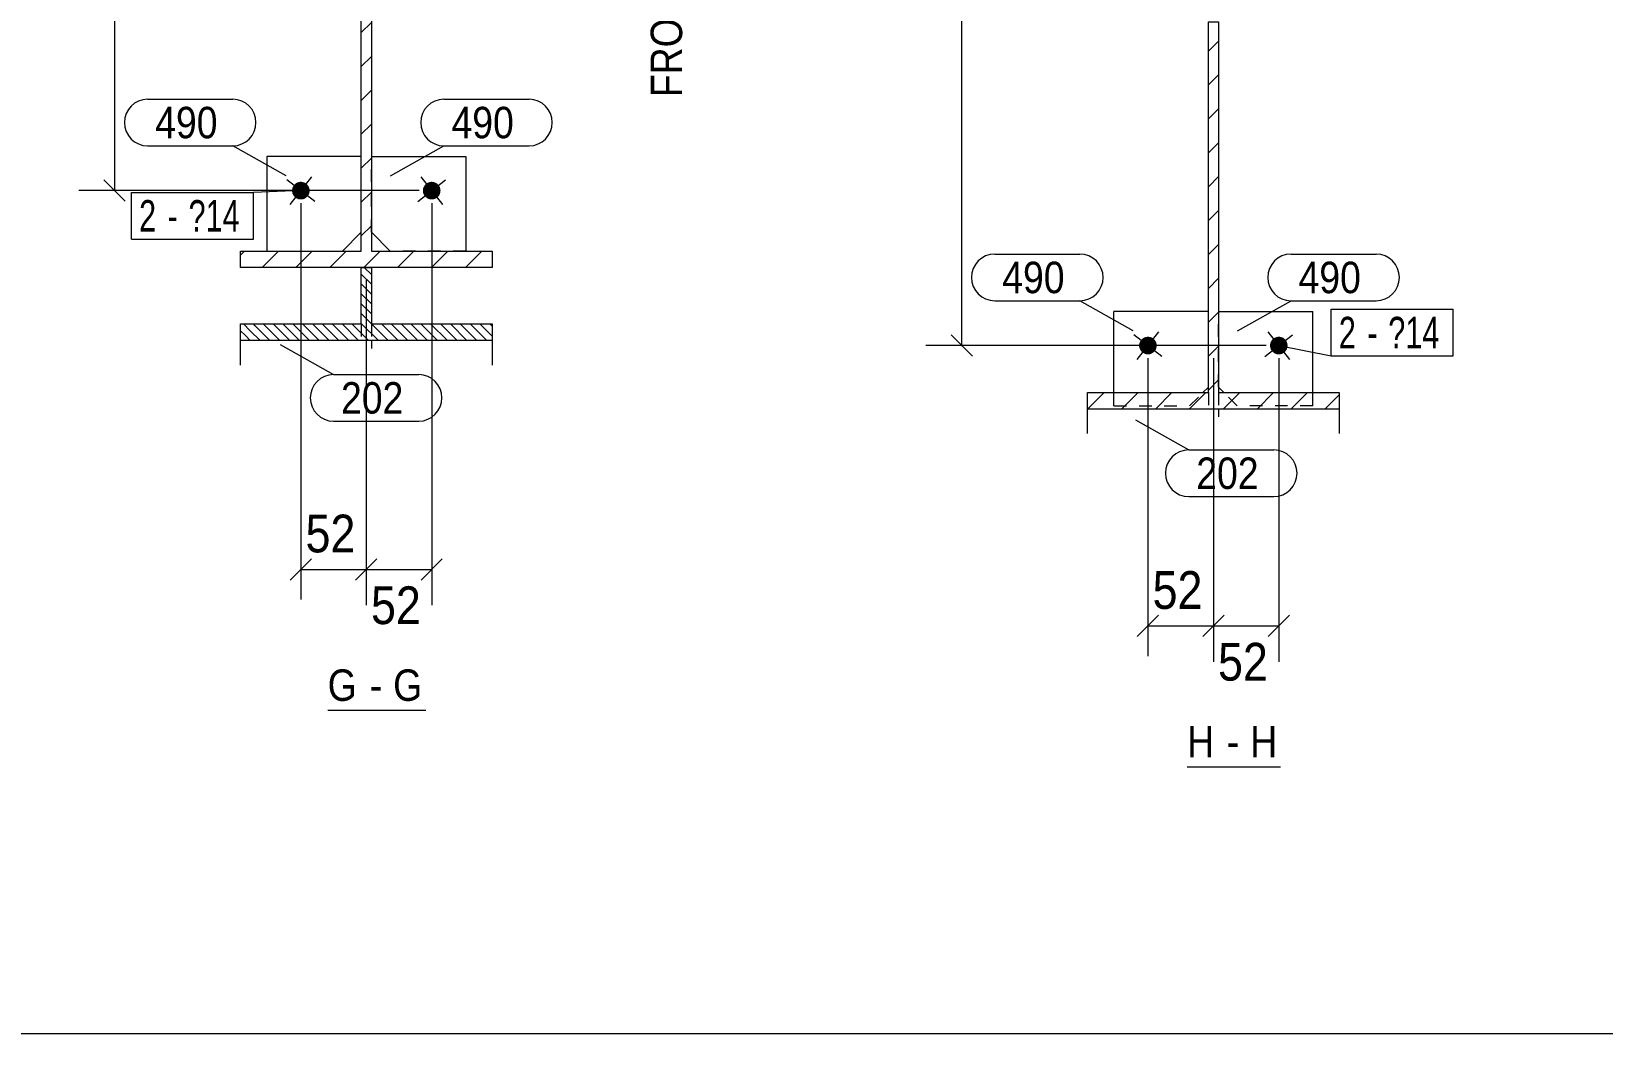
# Model space of a CAD drawing. Header units: millimetres. Extents: x 2 to 825, y 1 to 579.
# Drawn here: x 502.9 to 627.8, y 5 to 84.6 of the extents above; entities that cross this region are included whole.
import ezdxf

# ---------------------------------------------------------------- set-up
doc = ezdxf.new("R2010")
doc.units = ezdxf.units.MM
doc.linetypes.add('XKITLINE00', pattern=[0])
doc.linetypes.add('XKITLINE01', pattern=[4, 1, -1, 1, -1])
for name, color, linetype, lineweight in [('Bolt', 3, 'Continuous', 0), ('BoltMark', 7, 'Continuous', 0), ('Dimensions', 7, 'Continuous', 0), ('DrawingSheet', 5, 'Continuous', 0), ('OtherObjectType', 7, 'Continuous', 0), ('Part', 2, 'Continuous', 0), ('PartMark', 7, 'Continuous', 0)]:
    doc.layers.add(name, color=color, linetype=linetype, lineweight=lineweight)
doc.styles.add('ARIAL', font='ARIAL.TTF')
doc.styles.add('ARIAL_NARROW', font='ARIALN.TTF')

# ---------------------------------------------------------------- blocks, each defined once
blk = doc.blocks.new('*A2')
at = {"layer": 'Part', "color": 7, "linetype": 'XKITLINE00', "lineweight": 0}
for p, q in [((597.22, 83.88), (596.42, 83.08)), ((597.22, 81.19), (596.42, 80.39)), ((597.22, 78.49), (596.42, 77.69)), ((597.22, 75.8), (596.42, 75)), ((597.22, 73.1), (596.42, 72.3)), ((597.22, 70.41), (596.42, 69.61)), ((597.22, 67.72), (596.42, 66.92)), ((597.22, 65.02), (596.42, 64.22)), ((597.22, 62.33), (596.42, 61.53)), ((597.22, 59.63), (596.42, 58.83)), ((597.22, 56.94), (596.42, 56.14)), ((588.14, 55.95), (586.82, 54.62)), ((590.84, 55.95), (589.51, 54.62)), ((593.53, 55.95), (592.21, 54.62)), ((596.23, 55.95), (594.9, 54.62)), ((598.92, 55.95), (597.6, 54.62)), ((601.61, 55.95), (600.29, 54.62)), ((604.31, 55.95), (602.98, 54.62)), ((606.82, 55.76), (605.68, 54.62))]:
    blk.add_line(p, q, dxfattribs=at)
blk = doc.blocks.new('*A4')
at = {"layer": 'Part', "color": 7, "linetype": 'XKITLINE00', "lineweight": 0}
for p, q in [((519.5, 104.59), (520.8, 105.89)), ((522.19, 104.59), (523.49, 105.89)), ((524.88, 104.59), (526.18, 105.89)), ((527.58, 104.59), (528.88, 105.89)), ((530.27, 104.59), (531.57, 105.89)), ((532.97, 104.59), (534.27, 105.89)), ((535.66, 104.59), (536.96, 105.89)), ((538.35, 104.59), (539.5, 105.73)), ((519.5, 104.59), (519.5, 104.59)), ((529.1, 103.41), (529.9, 104.21)), ((529.1, 100.72), (529.9, 101.52)), ((529.1, 98.02), (529.9, 98.82)), ((529.1, 95.33), (529.9, 96.13)), ((529.1, 92.64), (529.9, 93.44)), ((529.1, 89.94), (529.9, 90.74)), ((529.1, 87.25), (529.9, 88.05)), ((529.1, 84.55), (529.9, 85.35)), ((529.1, 81.86), (529.9, 82.66)), ((529.1, 79.16), (529.9, 79.96)), ((529.1, 76.47), (529.9, 77.27)), ((529.1, 73.78), (529.9, 74.58)), ((529.1, 71.08), (529.9, 71.88)), ((529.1, 68.39), (529.9, 69.19)), ((519.5, 66.87), (519.81, 67.19)), ((521.21, 65.89), (522.51, 67.19)), ((523.9, 65.89), (525.2, 67.19)), ((526.6, 65.89), (527.9, 67.19)), ((529.29, 65.89), (530.59, 67.19)), ((531.98, 65.89), (533.28, 67.19)), ((534.68, 65.89), (535.98, 67.19)), ((537.37, 65.89), (538.67, 67.19))]:
    blk.add_line(p, q, dxfattribs=at)
blk = doc.blocks.new('*A5')
at = {"layer": 'Part', "color": 7, "linetype": 'XKITLINE00', "lineweight": 0}
for p, q in [((529.9, 64.55), (529.1, 65.35)), ((529.9, 65.33), (529.34, 65.89)), ((529.9, 63.77), (529.1, 64.57)), ((529.9, 62.98), (529.1, 63.78)), ((529.9, 62.2), (529.1, 63)), ((520.28, 60.86), (519.74, 61.4)), ((520.67, 61.25), (520.52, 61.4)), ((521.84, 60.08), (520.67, 61.25)), ((522.63, 60.08), (521.3, 61.4)), ((523.41, 60.08), (522.09, 61.4)), ((524.19, 60.08), (522.87, 61.4)), ((524.98, 60.08), (523.65, 61.4)), ((525.76, 60.08), (524.43, 61.4)), ((526.54, 60.08), (525.22, 61.4)), ((527.32, 60.08), (526, 61.4)), ((528.11, 60.08), (526.78, 61.4)), ((528.89, 60.08), (527.57, 61.4)), ((529.67, 60.08), (528.35, 61.4)), ((531.24, 60.08), (529.1, 62.22)), ((530.46, 60.08), (529.1, 61.44)), ((532.02, 60.08), (530.7, 61.4)), ((532.8, 60.08), (531.48, 61.4)), ((533.59, 60.08), (532.26, 61.4)), ((534.37, 60.08), (533.05, 61.4)), ((535.15, 60.08), (533.83, 61.4)), ((535.94, 60.08), (534.61, 61.4)), ((536.72, 60.08), (535.39, 61.4)), ((537.5, 60.08), (536.18, 61.4)), ((538.28, 60.08), (536.96, 61.4)), ((539.07, 60.08), (537.74, 61.4)), ((539.5, 60.43), (538.53, 61.4)), ((539.5, 61.21), (539.31, 61.4)), ((519.89, 60.47), (519.5, 60.86)), ((520.28, 60.08), (519.89, 60.47)), ((521.06, 60.08), (520.28, 60.86))]:
    blk.add_line(p, q, dxfattribs=at)
blk = doc.blocks.new('*A114')
at = {"layer": 'Bolt'}
blk.add_hatch(color=3, dxfattribs=at).paths.add_polyline_path([(601.62, 60.25), (601.65, 60.27), (601.68, 60.29), (601.71, 60.3), (601.74, 60.32), (601.77, 60.33), (601.8, 60.34), (601.83, 60.35), (601.87, 60.36), (601.9, 60.37), (601.93, 60.37), (601.97, 60.38), (602, 60.38), (602.04, 60.38), (602.07, 60.38), (602.11, 60.37), (602.14, 60.37), (602.17, 60.36), (602.21, 60.35), (602.24, 60.34), (602.27, 60.33), (602.3, 60.32), (602.34, 60.3), (602.37, 60.29), (602.39, 60.27), (602.42, 60.25), (602.45, 60.23), (602.48, 60.21), (602.5, 60.18), (602.53, 60.16), (602.55, 60.13), (602.57, 60.11), (602.59, 60.08), (602.61, 60.05), (602.63, 60.02), (602.65, 59.99), (602.66, 59.96), (602.67, 59.93), (602.68, 59.9), (602.69, 59.86), (602.7, 59.83), (602.71, 59.8), (602.71, 59.76), (602.72, 59.73), (602.72, 59.69), (602.72, 59.66), (602.72, 59.62), (602.71, 59.59), (602.71, 59.56), (602.7, 59.52), (602.69, 59.49), (602.68, 59.46), (602.67, 59.42), (602.66, 59.39), (602.64, 59.36), (602.63, 59.33), (602.61, 59.3), (602.59, 59.27), (602.57, 59.25), (602.55, 59.22), (602.53, 59.19), (602.5, 59.17), (602.48, 59.15), (602.45, 59.12), (602.42, 59.1), (602.39, 59.09), (602.36, 59.07), (602.33, 59.05), (602.3, 59.04), (602.27, 59.02), (602.24, 59.01), (602.2, 59), (602.17, 58.99), (602.14, 58.99), (602.1, 58.98), (602.07, 58.98), (602.04, 58.98), (602, 58.98), (601.97, 58.98), (601.93, 58.98), (601.9, 58.99), (601.86, 58.99), (601.83, 59), (601.8, 59.01), (601.77, 59.02), (601.73, 59.04), (601.7, 59.05), (601.67, 59.07), (601.64, 59.09), (601.62, 59.11), (601.59, 59.13), (601.56, 59.15), (601.54, 59.17), (601.51, 59.2), (601.49, 59.22), (601.47, 59.25), (601.45, 59.28), (601.43, 59.3), (601.41, 59.33), (601.39, 59.36), (601.38, 59.4), (601.37, 59.43), (601.35, 59.46), (601.34, 59.49), (601.34, 59.53), (601.33, 59.56), (601.32, 59.59), (601.32, 59.63), (601.32, 59.66), (601.32, 59.7), (601.32, 59.73), (601.32, 59.76), (601.33, 59.8), (601.34, 59.83), (601.35, 59.87), (601.36, 59.9), (601.37, 59.93), (601.38, 59.96), (601.39, 59.99), (601.41, 60.02), (601.43, 60.05), (601.45, 60.08), (601.47, 60.11), (601.49, 60.14), (601.51, 60.16), (601.54, 60.19), (601.56, 60.21), (601.59, 60.23)], flags=17)
at = {"layer": 'Bolt', "color": 3, "linetype": 'XKITLINE00', "lineweight": 0}
for p, q in [((600.91, 58.82), (603.12, 60.54)), ((601.16, 60.78), (602.88, 58.57))]:
    blk.add_line(p, q, dxfattribs=at)
blk = doc.blocks.new('*A115')
at = {"layer": 'Bolt'}
blk.add_hatch(color=3, dxfattribs=at).paths.add_polyline_path([(591.16, 59.15), (591.14, 59.17), (591.11, 59.19), (591.09, 59.22), (591.07, 59.25), (591.05, 59.27), (591.03, 59.3), (591.01, 59.33), (590.99, 59.36), (590.98, 59.39), (590.97, 59.42), (590.96, 59.46), (590.95, 59.49), (590.94, 59.52), (590.93, 59.56), (590.92, 59.59), (590.92, 59.62), (590.92, 59.66), (590.92, 59.69), (590.92, 59.73), (590.92, 59.76), (590.93, 59.8), (590.94, 59.83), (590.94, 59.86), (590.95, 59.9), (590.97, 59.93), (590.98, 59.96), (590.99, 59.99), (591.01, 60.02), (591.03, 60.05), (591.05, 60.08), (591.07, 60.11), (591.09, 60.13), (591.11, 60.16), (591.14, 60.18), (591.16, 60.21), (591.19, 60.23), (591.22, 60.25), (591.24, 60.27), (591.27, 60.29), (591.3, 60.3), (591.33, 60.32), (591.37, 60.33), (591.4, 60.34), (591.43, 60.35), (591.46, 60.36), (591.5, 60.37), (591.53, 60.37), (591.57, 60.38), (591.6, 60.38), (591.64, 60.38), (591.67, 60.38), (591.7, 60.37), (591.74, 60.37), (591.77, 60.36), (591.8, 60.35), (591.84, 60.34), (591.87, 60.33), (591.9, 60.32), (591.93, 60.3), (591.96, 60.29), (591.99, 60.27), (592.02, 60.25), (592.05, 60.23), (592.08, 60.21), (592.1, 60.19), (592.13, 60.16), (592.15, 60.14), (592.17, 60.11), (592.19, 60.08), (592.21, 60.05), (592.23, 60.02), (592.24, 59.99), (592.26, 59.96), (592.27, 59.93), (592.28, 59.9), (592.29, 59.87), (592.3, 59.83), (592.31, 59.8), (592.31, 59.76), (592.32, 59.73), (592.32, 59.7), (592.32, 59.66), (592.32, 59.63), (592.31, 59.59), (592.31, 59.56), (592.3, 59.53), (592.29, 59.49), (592.28, 59.46), (592.27, 59.43), (592.26, 59.4), (592.25, 59.36), (592.23, 59.33), (592.21, 59.3), (592.19, 59.28), (592.17, 59.25), (592.15, 59.22), (592.13, 59.2), (592.1, 59.17), (592.08, 59.15), (592.05, 59.13), (592.02, 59.11), (591.99, 59.09), (591.97, 59.07), (591.94, 59.05), (591.9, 59.04), (591.87, 59.02), (591.84, 59.01), (591.81, 59), (591.77, 58.99), (591.74, 58.99), (591.71, 58.98), (591.67, 58.98), (591.64, 58.98), (591.6, 58.98), (591.57, 58.98), (591.53, 58.98), (591.5, 58.99), (591.47, 58.99), (591.43, 59), (591.4, 59.01), (591.37, 59.02), (591.34, 59.04), (591.31, 59.05), (591.28, 59.07), (591.25, 59.09), (591.22, 59.1), (591.19, 59.12)], flags=17)
at = {"layer": 'Bolt', "color": 3, "linetype": 'XKITLINE00', "lineweight": 0}
for p, q in [((592.72, 58.82), (590.51, 60.54)), ((590.76, 58.57), (592.48, 60.78))]:
    blk.add_line(p, q, dxfattribs=at)
blk = doc.blocks.new('*A118')
at = {"layer": 'Part', "color": 2, "linetype": 'XKITLINE00', "lineweight": 0}
for p, q in [((597.22, 62.38), (604.72, 62.38)), ((604.72, 55.95), (604.72, 62.38)), ((597.65, 55.95), (597.22, 56.38))]:
    blk.add_line(p, q, dxfattribs=at)
at = {"layer": 'Part', "color": 7, "linetype": 'XKITLINE01', "lineweight": 0}
for p, q in [((597.22, 56.38), (597.22, 62.38)), ((598.72, 54.88), (597.65, 55.95)), ((604.72, 54.88), (604.72, 55.95)), ((604.72, 54.88), (598.72, 54.88))]:
    blk.add_line(p, q, dxfattribs=at)
blk = doc.blocks.new('*A119')
at = {"layer": 'Part', "color": 2, "linetype": 'XKITLINE00', "lineweight": 0}
for p, q in [((596.42, 62.38), (588.92, 62.38)), ((588.92, 55.95), (588.92, 62.38)), ((595.99, 55.95), (596.42, 56.38))]:
    blk.add_line(p, q, dxfattribs=at)
at = {"layer": 'Part', "color": 7, "linetype": 'XKITLINE01', "lineweight": 0}
for p, q in [((596.42, 56.38), (596.42, 62.38)), ((588.92, 54.88), (588.92, 55.95)), ((594.92, 54.88), (595.99, 55.95)), ((588.92, 54.88), (594.92, 54.88))]:
    blk.add_line(p, q, dxfattribs=at)
blk = doc.blocks.new('*A122')
at = {"layer": 'Part', "color": 2, "linetype": 'XKITLINE00', "lineweight": 0}
for p, q in [((596.42, 55.95), (596.42, 85.4)), ((596.42, 85.4), (597.22, 85.4)), ((597.22, 85.4), (597.22, 85.4)), ((597.22, 85.4), (597.22, 55.95)), ((586.82, 52.68), (586.82, 55.95)), ((586.82, 55.95), (596.42, 55.95)), ((597.22, 55.95), (606.82, 55.95)), ((606.82, 55.95), (606.82, 52.68)), ((606.82, 54.62), (586.82, 54.62))]:
    blk.add_line(p, q, dxfattribs=at)
at = {"layer": 'Part', "color": 7, "linetype": 'XKITLINE01', "lineweight": 0}
for p, q in [((596.42, 55.95), (596.42, 54)), ((597.22, 55.95), (597.22, 54.62)), ((597.22, 54.62), (597.22, 54))]:
    blk.add_line(p, q, dxfattribs=at)
blk = doc.blocks.new('*A137')
at = {"layer": 'Bolt'}
blk.add_hatch(color=3, dxfattribs=at).paths.add_polyline_path([(534.29, 72.56), (534.32, 72.58), (534.35, 72.6), (534.38, 72.61), (534.41, 72.63), (534.45, 72.64), (534.48, 72.65), (534.51, 72.66), (534.54, 72.67), (534.58, 72.68), (534.61, 72.68), (534.65, 72.69), (534.68, 72.69), (534.71, 72.69), (534.75, 72.69), (534.78, 72.68), (534.82, 72.68), (534.85, 72.67), (534.88, 72.66), (534.92, 72.65), (534.95, 72.64), (534.98, 72.63), (535.01, 72.61), (535.04, 72.6), (535.07, 72.58), (535.1, 72.56), (535.13, 72.54), (535.15, 72.52), (535.18, 72.49), (535.2, 72.47), (535.23, 72.44), (535.25, 72.42), (535.27, 72.39), (535.29, 72.36), (535.31, 72.33), (535.32, 72.3), (535.34, 72.27), (535.35, 72.24), (535.36, 72.21), (535.37, 72.17), (535.38, 72.14), (535.39, 72.11), (535.39, 72.07), (535.39, 72.04), (535.4, 72), (535.4, 71.97), (535.39, 71.93), (535.39, 71.9), (535.39, 71.87), (535.38, 71.83), (535.37, 71.8), (535.36, 71.77), (535.35, 71.73), (535.34, 71.7), (535.32, 71.67), (535.3, 71.64), (535.29, 71.61), (535.27, 71.58), (535.25, 71.56), (535.23, 71.53), (535.2, 71.5), (535.18, 71.48), (535.15, 71.46), (535.13, 71.44), (535.1, 71.41), (535.07, 71.4), (535.04, 71.38), (535.01, 71.36), (534.98, 71.35), (534.95, 71.33), (534.91, 71.32), (534.88, 71.31), (534.85, 71.3), (534.81, 71.3), (534.78, 71.29), (534.75, 71.29), (534.71, 71.29), (534.68, 71.29), (534.64, 71.29), (534.61, 71.29), (534.58, 71.3), (534.54, 71.3), (534.51, 71.31), (534.48, 71.32), (534.44, 71.33), (534.41, 71.35), (534.38, 71.36), (534.35, 71.38), (534.32, 71.4), (534.29, 71.42), (534.26, 71.44), (534.24, 71.46), (534.21, 71.48), (534.19, 71.51), (534.17, 71.53), (534.14, 71.56), (534.12, 71.59), (534.1, 71.61), (534.09, 71.64), (534.07, 71.67), (534.06, 71.71), (534.04, 71.74), (534.03, 71.77), (534.02, 71.8), (534.01, 71.84), (534.01, 71.87), (534, 71.9), (534, 71.94), (534, 71.97), (534, 72.01), (534, 72.04), (534, 72.07), (534.01, 72.11), (534.01, 72.14), (534.02, 72.18), (534.03, 72.21), (534.04, 72.24), (534.06, 72.27), (534.07, 72.3), (534.09, 72.33), (534.11, 72.36), (534.12, 72.39), (534.14, 72.42), (534.17, 72.45), (534.19, 72.47), (534.21, 72.5), (534.24, 72.52), (534.27, 72.54)], flags=17)
at = {"layer": 'Bolt', "color": 3, "linetype": 'XKITLINE00', "lineweight": 0}
for p, q in [((533.59, 71.13), (535.8, 72.85)), ((533.84, 73.09), (535.56, 70.88))]:
    blk.add_line(p, q, dxfattribs=at)
blk = doc.blocks.new('*A138')
at = {"layer": 'Bolt'}
blk.add_hatch(color=3, dxfattribs=at).paths.add_polyline_path([(523.84, 71.46), (523.81, 71.48), (523.79, 71.5), (523.77, 71.53), (523.74, 71.56), (523.72, 71.58), (523.71, 71.61), (523.69, 71.64), (523.67, 71.67), (523.66, 71.7), (523.64, 71.73), (523.63, 71.77), (523.62, 71.8), (523.61, 71.83), (523.61, 71.87), (523.6, 71.9), (523.6, 71.93), (523.6, 71.97), (523.6, 72), (523.6, 72.04), (523.6, 72.07), (523.61, 72.11), (523.61, 72.14), (523.62, 72.17), (523.63, 72.21), (523.64, 72.24), (523.66, 72.27), (523.67, 72.3), (523.69, 72.33), (523.7, 72.36), (523.72, 72.39), (523.74, 72.42), (523.77, 72.44), (523.79, 72.47), (523.81, 72.49), (523.84, 72.52), (523.86, 72.54), (523.89, 72.56), (523.92, 72.58), (523.95, 72.6), (523.98, 72.61), (524.01, 72.63), (524.04, 72.64), (524.08, 72.65), (524.11, 72.66), (524.14, 72.67), (524.18, 72.68), (524.21, 72.68), (524.24, 72.69), (524.28, 72.69), (524.31, 72.69), (524.35, 72.69), (524.38, 72.68), (524.41, 72.68), (524.45, 72.67), (524.48, 72.66), (524.51, 72.65), (524.55, 72.64), (524.58, 72.63), (524.61, 72.61), (524.64, 72.6), (524.67, 72.58), (524.7, 72.56), (524.73, 72.54), (524.75, 72.52), (524.78, 72.5), (524.8, 72.47), (524.83, 72.45), (524.85, 72.42), (524.87, 72.39), (524.89, 72.36), (524.9, 72.33), (524.92, 72.3), (524.94, 72.27), (524.95, 72.24), (524.96, 72.21), (524.97, 72.18), (524.98, 72.14), (524.99, 72.11), (524.99, 72.07), (524.99, 72.04), (525, 72.01), (525, 71.97), (524.99, 71.94), (524.99, 71.9), (524.99, 71.87), (524.98, 71.84), (524.97, 71.8), (524.96, 71.77), (524.95, 71.74), (524.94, 71.71), (524.92, 71.67), (524.91, 71.64), (524.89, 71.61), (524.87, 71.59), (524.85, 71.56), (524.83, 71.53), (524.8, 71.51), (524.78, 71.48), (524.75, 71.46), (524.73, 71.44), (524.7, 71.42), (524.67, 71.4), (524.64, 71.38), (524.61, 71.36), (524.58, 71.35), (524.55, 71.33), (524.52, 71.32), (524.48, 71.31), (524.45, 71.3), (524.42, 71.3), (524.38, 71.29), (524.35, 71.29), (524.31, 71.29), (524.28, 71.29), (524.25, 71.29), (524.21, 71.29), (524.18, 71.3), (524.14, 71.3), (524.11, 71.31), (524.08, 71.32), (524.05, 71.33), (524.01, 71.35), (523.98, 71.36), (523.95, 71.38), (523.92, 71.4), (523.89, 71.41), (523.87, 71.44)], flags=17)
at = {"layer": 'Bolt', "color": 3, "linetype": 'XKITLINE00', "lineweight": 0}
for p, q in [((525.4, 71.13), (523.19, 72.85)), ((523.44, 70.88), (525.16, 73.09))]:
    blk.add_line(p, q, dxfattribs=at)
blk = doc.blocks.new('*A140')
at = {"layer": 'Part', "color": 2, "linetype": 'XKITLINE00', "lineweight": 0}
for p, q in [((519.5, 104.59), (519.5, 105.89)), ((519.5, 105.89), (539.5, 105.89)), ((539.5, 105.89), (539.5, 104.59)), ((529.1, 104.59), (519.5, 104.59)), ((529.1, 67.19), (529.1, 104.59)), ((539.5, 104.59), (529.9, 104.59)), ((529.9, 104.59), (529.9, 67.19)), ((519.5, 65.89), (519.5, 67.19)), ((519.5, 67.19), (529.1, 67.19)), ((529.9, 67.19), (539.5, 67.19)), ((539.5, 67.19), (539.5, 65.89)), ((539.5, 65.89), (519.5, 65.89))]:
    blk.add_line(p, q, dxfattribs=at)
blk = doc.blocks.new('*A141')
at = {"layer": 'Part', "color": 2, "linetype": 'XKITLINE00', "lineweight": 0}
for p, q in [((529.9, 74.69), (537.4, 74.69)), ((537.4, 74.69), (537.4, 67.19)), ((531.4, 67.19), (529.9, 68.69))]:
    blk.add_line(p, q, dxfattribs=at)
at = {"layer": 'Part', "color": 7, "linetype": 'XKITLINE01', "lineweight": 0}
for p, q in [((529.9, 68.69), (529.9, 74.69)), ((537.4, 67.19), (531.4, 67.19))]:
    blk.add_line(p, q, dxfattribs=at)
blk = doc.blocks.new('*A142')
at = {"layer": 'Part', "color": 2, "linetype": 'XKITLINE00', "lineweight": 0}
for p, q in [((529.1, 74.69), (521.6, 74.69)), ((521.6, 74.69), (521.6, 67.19)), ((527.6, 67.19), (529.1, 68.69))]:
    blk.add_line(p, q, dxfattribs=at)
at = {"layer": 'Part', "color": 7, "linetype": 'XKITLINE01', "lineweight": 0}
for p, q in [((529.1, 68.69), (529.1, 74.69)), ((521.6, 67.19), (527.6, 67.19))]:
    blk.add_line(p, q, dxfattribs=at)
blk = doc.blocks.new('*A145')
at = {"layer": 'Part', "color": 2, "linetype": 'XKITLINE00', "lineweight": 0}
for p, q in [((529.1, 61.4), (529.1, 65.89)), ((529.1, 65.89), (529.9, 65.89)), ((529.9, 65.89), (529.9, 65.89)), ((529.9, 65.89), (529.9, 61.4)), ((519.5, 58.13), (519.5, 61.4)), ((519.5, 61.4), (529.1, 61.4)), ((529.9, 61.4), (539.5, 61.4)), ((539.5, 61.4), (539.5, 58.13)), ((539.5, 60.08), (519.5, 60.08))]:
    blk.add_line(p, q, dxfattribs=at)
at = {"layer": 'Part', "color": 7, "linetype": 'XKITLINE01', "lineweight": 0}
for p, q in [((529.1, 61.4), (529.1, 59.45)), ((529.9, 61.4), (529.9, 60.08)), ((529.9, 60.08), (529.9, 59.45))]:
    blk.add_line(p, q, dxfattribs=at)
blk = doc.blocks.new('*A155')
at = {"layer": 'DrawingSheet', "color": 5, "linetype": 'XKITLINE00', "lineweight": 0}
blk.add_line((5, 5), (825, 5), dxfattribs=at)
blk = doc.blocks.new('*A276')
at = {"layer": 'Dimensions', "color": 7, "linetype": 'XKITLINE00', "lineweight": 0}
for p, q in [((575.97, 126.25), (577.67, 124.55)), ((585.82, 125.4), (573.97, 125.4)), ((576.82, 59.68), (576.82, 125.4)), ((575.97, 60.53), (577.67, 58.83)), ((601.02, 59.68), (573.97, 59.68))]:
    blk.add_line(p, q, dxfattribs=at)
at = {"layer": 'Dimensions', "color": 3}
for p in [(576.82, 125.4), (576.82, 59.68)]:
    blk.add_point(p, dxfattribs=at)
at = {"layer": 'Dimensions', "color": 3, "style": 'ARIAL', "width": 0.85}
blk.add_text('657', height=3, rotation=90.0002, dxfattribs=at).set_placement((575.47, 89.2))
blk = doc.blocks.new('*A279')
at = {"layer": 'Dimensions', "color": 7, "linetype": 'XKITLINE00', "lineweight": 0}
for p, q in [((591.62, 58.68), (591.62, 35)), ((596.82, 58.68), (596.82, 35)), ((592.47, 38.25), (590.77, 36.55)), ((597.67, 38.25), (595.97, 36.55)), ((591.62, 37.4), (596.82, 37.4))]:
    blk.add_line(p, q, dxfattribs=at)
at = {"layer": 'Dimensions', "color": 3}
for p in [(591.62, 37.4), (596.82, 37.4)]:
    blk.add_point(p, dxfattribs=at)
at = {"layer": 'Dimensions', "color": 3, "style": 'ARIAL', "width": 0.85}
blk.add_text('52', height=3, dxfattribs=at).set_placement((591.99, 38.75))
blk = doc.blocks.new('*A280')
at = {"layer": 'Dimensions', "color": 7, "linetype": 'XKITLINE00', "lineweight": 0}
for p, q in [((596.82, 58.68), (596.82, 34.55)), ((602.02, 58.68), (602.02, 34.55)), ((597.67, 38.25), (595.97, 36.55)), ((602.87, 38.25), (601.17, 36.55)), ((596.82, 37.4), (602.02, 37.4))]:
    blk.add_line(p, q, dxfattribs=at)
at = {"layer": 'Dimensions', "color": 3}
for p in [(596.82, 37.4), (602.02, 37.4)]:
    blk.add_point(p, dxfattribs=at)
at = {"layer": 'Dimensions', "color": 3, "style": 'ARIAL', "width": 0.85}
blk.add_text('52', height=3, dxfattribs=at).set_placement((597.19, 33.05))
blk = doc.blocks.new('*A283')
at = {"layer": 'BoltMark', "color": 7, "linetype": 'XKITLINE00', "lineweight": 0}
for p, q in [((606.19, 62.56), (615.88, 62.56)), ((606.19, 58.86), (606.19, 62.56)), ((615.88, 58.86), (615.88, 62.56)), ((602.02, 59.68), (606.19, 58.86)), ((606.19, 58.86), (615.88, 58.86))]:
    blk.add_line(p, q, dxfattribs=at)
at = {"layer": 'BoltMark', "color": 3, "style": 'ARIAL_NARROW', "width": 0.85}
for s, p in [('2', (606.79, 59.46)), ('?14', (610.72, 59.46)), ('-', (609.06, 59.46))]:
    blk.add_text(s, height=2.5, dxfattribs=at).set_placement(p)
blk = doc.blocks.new('*A285')
at = {"layer": 'PartMark', "color": 7, "linetype": 'XKITLINE00', "lineweight": 0}
for p, q in [((602.99, 66.94), (609.75, 66.94)), ((598.75, 60.85), (602.99, 63.24)), ((602.99, 63.24), (609.75, 63.24))]:
    blk.add_line(p, q, dxfattribs=at)
for centre, start, end in [((602.99, 65.09), 90, 270), ((609.75, 65.09), 270, 90)]:
    blk.add_arc(centre, 1.85, start, end, dxfattribs=at)
at = {"layer": 'PartMark', "color": 3, "style": 'ARIAL', "width": 0.85}
blk.add_text('490', height=2.5, dxfattribs=at).set_placement((603.59, 63.84))
blk = doc.blocks.new('*A286')
at = {"layer": 'PartMark', "color": 7, "linetype": 'XKITLINE00', "lineweight": 0}
for p, q in [((579.44, 66.94), (586.21, 66.94)), ((579.44, 63.24), (586.21, 63.24)), ((590.45, 60.85), (586.21, 63.24))]:
    blk.add_line(p, q, dxfattribs=at)
for centre, start, end in [((579.44, 65.09), 90, 270), ((586.21, 65.09), 270, 90)]:
    blk.add_arc(centre, 1.85, start, end, dxfattribs=at)
at = {"layer": 'PartMark', "color": 3, "style": 'ARIAL', "width": 0.85}
blk.add_text('490', height=2.5, dxfattribs=at).set_placement((580.04, 63.84))
blk = doc.blocks.new('*A289')
at = {"layer": 'PartMark', "color": 7, "linetype": 'XKITLINE00', "lineweight": 0}
for p, q in [((590.62, 53.78), (594.86, 51.38)), ((594.86, 51.38), (601.62, 51.38)), ((594.86, 47.68), (601.62, 47.68))]:
    blk.add_line(p, q, dxfattribs=at)
for centre, start, end in [((594.86, 49.53), 90, 270), ((601.62, 49.53), 270, 90)]:
    blk.add_arc(centre, 1.85, start, end, dxfattribs=at)
at = {"layer": 'PartMark', "color": 3, "style": 'ARIAL', "width": 0.85}
blk.add_text('202', height=2.5, dxfattribs=at).set_placement((595.46, 48.28))
blk = doc.blocks.new('*A290')
at = {"layer": 'OtherObjectType', "color": 7, "linetype": 'XKITLINE00', "lineweight": 0}
for p, q in [((593.82, 163.85), (592.89, 165.73)), ((592.89, 165.73), (594.76, 165.73)), ((594.76, 165.73), (593.82, 163.85)), ((593.82, 163.85), (593.82, 163.85)), ((617.28, 97.4), (619.15, 98.34)), ((619.15, 96.46), (617.28, 97.4)), ((617.28, 97.4), (617.28, 97.4)), ((619.15, 98.34), (619.15, 96.46)), ((594.74, 26.2), (602.16, 26.2))]:
    blk.add_line(p, q, dxfattribs=at)
at = {"layer": 'OtherObjectType', "color": 7, "style": 'ARIAL', "width": 0.85}
for s, p in [('TOP VIEW', (585.67, 167.6)), ('H', (594.74, 26.95)), ('H', (599.75, 26.95)), ('-', (597.89, 26.95))]:
    blk.add_text(s, height=2.5, dxfattribs=at).set_placement(p)
blk.add_text('FRONT VIEW', height=2.5, rotation=90, dxfattribs=at).set_placement((623.53, 86.94))
blk = doc.blocks.new('*A323')
at = {"layer": 'Dimensions', "color": 7, "linetype": 'XKITLINE00', "lineweight": 0}
for p, q in [((508.65, 106.74), (510.34, 105.04)), ((518.5, 105.89), (506.65, 105.89)), ((509.5, 71.99), (509.5, 105.89)), ((508.65, 72.84), (510.34, 71.14)), ((533.7, 71.99), (506.65, 71.99))]:
    blk.add_line(p, q, dxfattribs=at)
at = {"layer": 'Dimensions', "color": 3}
for p in [(509.5, 105.89), (509.5, 71.99)]:
    blk.add_point(p, dxfattribs=at)
at = {"layer": 'Dimensions', "color": 3, "style": 'ARIAL', "width": 0.85}
blk.add_text('339', height=3, rotation=90.0002, dxfattribs=at).set_placement((508.15, 85.6))
blk = doc.blocks.new('*A326')
at = {"layer": 'Dimensions', "color": 7, "linetype": 'XKITLINE00', "lineweight": 0}
for p, q in [((524.3, 70.99), (524.3, 39.49)), ((529.5, 64.89), (529.5, 39.49)), ((525.14, 42.74), (523.45, 41.04)), ((530.34, 42.74), (528.65, 41.04)), ((524.3, 41.89), (529.5, 41.89))]:
    blk.add_line(p, q, dxfattribs=at)
at = {"layer": 'Dimensions', "color": 3}
for p in [(524.3, 41.89), (529.5, 41.89)]:
    blk.add_point(p, dxfattribs=at)
at = {"layer": 'Dimensions', "color": 3, "style": 'ARIAL', "width": 0.85}
blk.add_text('52', height=3, dxfattribs=at).set_placement((524.67, 43.24))
blk = doc.blocks.new('*A327')
at = {"layer": 'Dimensions', "color": 7, "linetype": 'XKITLINE00', "lineweight": 0}
for p, q in [((534.7, 70.99), (534.7, 39.04)), ((529.5, 64.89), (529.5, 39.04)), ((530.34, 42.74), (528.65, 41.04)), ((535.54, 42.74), (533.85, 41.04)), ((529.5, 41.89), (534.7, 41.89))]:
    blk.add_line(p, q, dxfattribs=at)
at = {"layer": 'Dimensions', "color": 3}
for p in [(529.5, 41.89), (534.7, 41.89)]:
    blk.add_point(p, dxfattribs=at)
at = {"layer": 'Dimensions', "color": 3, "style": 'ARIAL', "width": 0.85}
blk.add_text('52', height=3, dxfattribs=at).set_placement((529.87, 37.54))
blk = doc.blocks.new('*A330')
at = {"layer": 'BoltMark', "color": 7, "linetype": 'XKITLINE00', "lineweight": 0}
for p, q in [((510.84, 71.84), (520.53, 71.84)), ((510.84, 68.14), (510.84, 71.84)), ((524.3, 71.99), (520.53, 71.84)), ((520.53, 68.14), (520.53, 71.84)), ((510.84, 68.14), (520.53, 68.14))]:
    blk.add_line(p, q, dxfattribs=at)
at = {"layer": 'BoltMark', "color": 3, "style": 'ARIAL_NARROW', "width": 0.85}
for s, p in [('2', (511.44, 68.74)), ('?14', (515.37, 68.74)), ('-', (513.71, 68.74))]:
    blk.add_text(s, height=2.5, dxfattribs=at).set_placement(p)
blk = doc.blocks.new('*A332')
at = {"layer": 'PartMark', "color": 7, "linetype": 'XKITLINE00', "lineweight": 0}
for p, q in [((522.65, 59.77), (526.89, 57.37)), ((526.89, 57.37), (533.66, 57.37)), ((526.89, 53.67), (533.66, 53.67))]:
    blk.add_line(p, q, dxfattribs=at)
for centre, start, end in [((526.89, 55.52), 90, 270), ((533.66, 55.52), 270, 90)]:
    blk.add_arc(centre, 1.85, start, end, dxfattribs=at)
at = {"layer": 'PartMark', "color": 3, "style": 'ARIAL', "width": 0.85}
blk.add_text('202', height=2.5, dxfattribs=at).set_placement((527.49, 54.27))
blk = doc.blocks.new('*A333')
at = {"layer": 'PartMark', "color": 7, "linetype": 'XKITLINE00', "lineweight": 0}
for p, q in [((535.67, 79.25), (542.43, 79.25)), ((531.43, 73.16), (535.67, 75.55)), ((535.67, 75.55), (542.43, 75.55))]:
    blk.add_line(p, q, dxfattribs=at)
for centre, start, end in [((535.67, 77.4), 90, 270), ((542.43, 77.4), 270, 90)]:
    blk.add_arc(centre, 1.85, start, end, dxfattribs=at)
at = {"layer": 'PartMark', "color": 3, "style": 'ARIAL', "width": 0.85}
blk.add_text('490', height=2.5, dxfattribs=at).set_placement((536.27, 76.15))
blk = doc.blocks.new('*A334')
at = {"layer": 'PartMark', "color": 7, "linetype": 'XKITLINE00', "lineweight": 0}
for p, q in [((512.12, 79.25), (518.88, 79.25)), ((512.12, 75.55), (518.88, 75.55)), ((523.13, 73.16), (518.88, 75.55))]:
    blk.add_line(p, q, dxfattribs=at)
for centre, start, end in [((512.12, 77.4), 90, 270), ((518.88, 77.4), 270, 90)]:
    blk.add_arc(centre, 1.85, start, end, dxfattribs=at)
at = {"layer": 'PartMark', "color": 3, "style": 'ARIAL', "width": 0.85}
blk.add_text('490', height=2.5, dxfattribs=at).set_placement((512.72, 76.15))
blk = doc.blocks.new('*A337')
at = {"layer": 'OtherObjectType', "color": 7, "linetype": 'XKITLINE00', "lineweight": 0}
for p, q in [((525.7, 144.34), (524.76, 146.21)), ((524.76, 146.21), (526.64, 146.21)), ((526.64, 146.21), (525.7, 144.34)), ((525.7, 144.34), (525.7, 144.34)), ((548.35, 89.89), (550.23, 90.83)), ((550.23, 90.83), (550.23, 88.95)), ((550.23, 88.95), (548.35, 89.89)), ((548.35, 89.89), (548.35, 89.89)), ((526.43, 30.69), (534.22, 30.69))]:
    blk.add_line(p, q, dxfattribs=at)
at = {"layer": 'OtherObjectType', "color": 7, "style": 'ARIAL', "width": 0.85}
for s, p in [('TOP VIEW', (517.55, 148.09)), ('G', (526.43, 31.44)), ('G', (531.63, 31.44)), ('-', (529.77, 31.44))]:
    blk.add_text(s, height=2.5, dxfattribs=at).set_placement(p)
blk.add_text('FRONT VIEW', height=2.5, rotation=90, dxfattribs=at).set_placement((554.6, 79.42))

msp = doc.modelspace()

# ---------------------------------------------------------------- block references
at = {"lineweight": 0}
for name in ['*A155', '*A276', '*A323', '*A4', '*A140', '*A122', '*A2', '*A334', '*A333', '*A142', '*A141', '*A138', '*A137', '*A330', '*A326', '*A327', '*A286', '*A285', '*A5', '*A145', '*A283', '*A119', '*A118', '*A115', '*A114', '*A332', '*A279', '*A280', '*A289']:
    msp.add_blockref(name, (0, 0), dxfattribs=at)
at = {"layer": 'OtherObjectType', "lineweight": 0}
for name in ['*A290', '*A337']:
    msp.add_blockref(name, (0, 0), dxfattribs=at)

doc.saveas('drawing.dxf')
